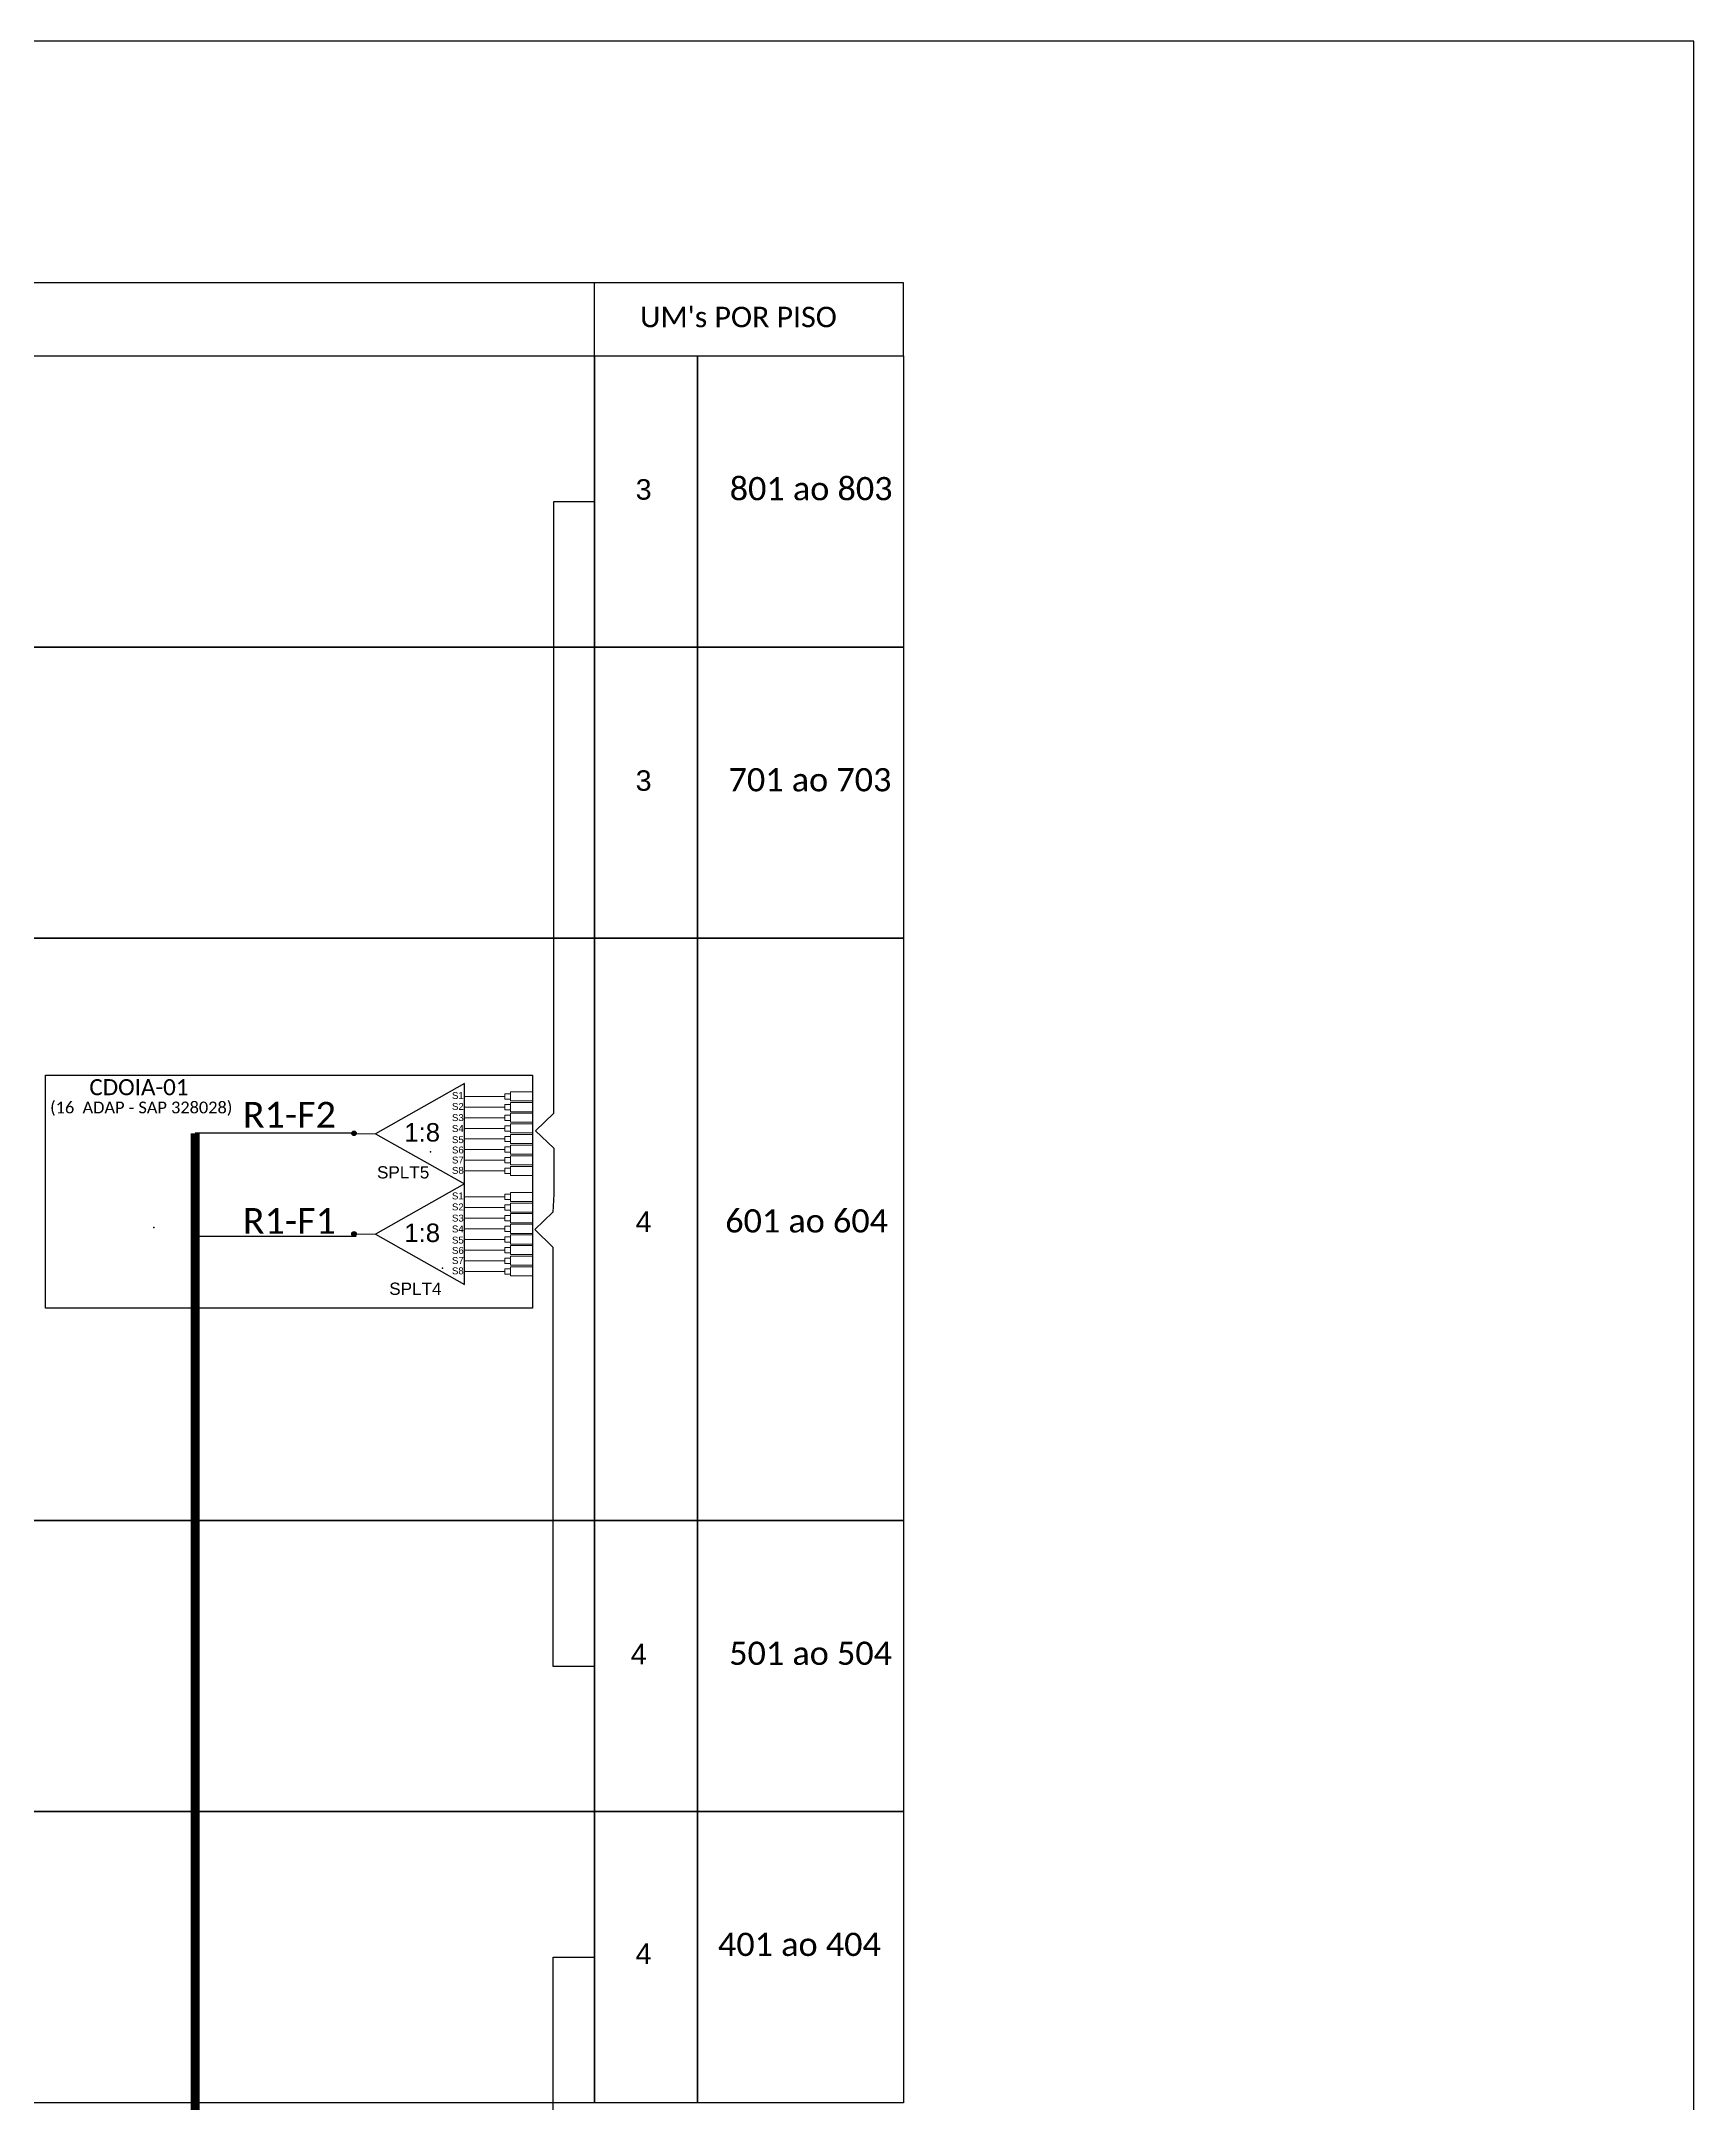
# Model space of a CAD drawing. Header units: metres. Extents: x 1 to 842, y 0 to 594.
# Drawn here: x 713.3 to 841.7, y 433.6 to 593.9 of the extents above; entities that cross this region are included whole.
import ezdxf
from ezdxf.enums import TextEntityAlignment as Align

# ---------------------------------------------------------------- set-up
doc = ezdxf.new("R2010")
doc.units = ezdxf.units.M
doc.styles.add('ARIAL', font='arial.ttf')
doc.styles.add('WMF-Calibri0', font='calibri.ttf')

# ---------------------------------------------------------------- blocks, each defined once
blk = doc.blocks.new('SPLT_1-8_SC-APC')
at = {"color": 1}
blk.add_lwpolyline([(-7.37, -2.1), (-17.04, -7.55), (-7.37, -13), (-7.37, -2.1)], dxfattribs=at)
at = {"color": 3, "lineweight": 0}
for points in [[(-2.99, -3.51), (-7.37, -3.51)], [(-2.41, -3.02), (-2.41, -4)], [(-2.41, -3.02), (0, -3.02)], [(-2.41, -4), (0, -4)], [(-2.41, -4.17), (-2.41, -5.16)], [(-2.41, -4.17), (0, -4.17)], [(-7.37, -4.66), (-2.99, -4.66)], [(-7.37, -5.82), (-2.99, -5.82)], [(-2.41, -5.16), (0, -5.16)], [(-2.41, -5.32), (-2.41, -6.31)], [(-2.41, -5.32), (0, -5.32)], [(-2.41, -6.31), (0, -6.31)], [(-2.41, -6.48), (-2.41, -7.46)], [(-2.41, -6.48), (0, -6.48)], [(-7.37, -6.97), (-2.99, -6.97)], [(-7.37, -8.12), (-2.99, -8.12)], [(-2.41, -7.46), (0, -7.46)], [(-2.41, -7.63), (-2.41, -8.62)], [(-2.41, -7.63), (0, -7.63)], [(-2.41, -8.62), (0, -8.62)], [(-2.41, -8.78), (-2.41, -9.77)], [(-2.41, -8.78), (0, -8.78)], [(-7.37, -9.28), (-2.99, -9.28)], [(-7.37, -10.43), (-2.99, -10.43)], [(-2.41, -9.77), (0, -9.77)], [(-2.41, -9.94), (-2.41, -10.92)], [(-2.41, -9.94), (0, -9.94)], [(-2.41, -10.92), (0, -10.92)], [(-2.41, -11.09), (-2.41, -12.08)], [(-2.41, -11.09), (0, -11.09)], [(-7.37, -11.58), (-2.99, -11.58)], [(-2.41, -12.08), (0, -12.08)]]:
    blk.add_lwpolyline(points, dxfattribs=at)
for points in [[(-2.99, -3.22), (-2.41, -3.22), (-2.41, -3.8), (-2.99, -3.8)], [(-2.99, -4.38), (-2.41, -4.38), (-2.41, -4.95), (-2.99, -4.95)], [(-2.99, -5.53), (-2.41, -5.53), (-2.41, -6.1), (-2.99, -6.1)], [(-2.99, -6.68), (-2.41, -6.68), (-2.41, -7.26), (-2.99, -7.26)], [(-2.99, -7.84), (-2.41, -7.84), (-2.41, -8.41), (-2.99, -8.41)], [(-2.99, -8.99), (-2.41, -8.99), (-2.41, -9.56), (-2.99, -9.56)], [(-2.99, -10.14), (-2.41, -10.14), (-2.41, -10.72), (-2.99, -10.72)], [(-2.99, -11.3), (-2.41, -11.3), (-2.41, -11.87), (-2.99, -11.87)]]:
    blk.add_lwpolyline(points, close=True, dxfattribs=at)
at = {"color": 1, "lineweight": 0}
blk.add_lwpolyline([(-17.04, -7.55), (-19.26, -7.55)], dxfattribs=at)
at = {"color": 1, "style": 'ARIAL'}
for s, height, p in [('S1', 0.75, (-8.74, -3.78)), ('S2', 0.75, (-8.74, -4.97)), ('1:8', 2, (-13.91, -8.4)), ('S3', 0.75, (-8.74, -6.18)), ('S4', 0.75, (-8.74, -7.36)), ('S5', 0.75, (-8.74, -8.57)), ('S6', 0.75, (-8.74, -9.69)), ('S7', 0.75, (-8.74, -10.78)), ('S8', 0.75, (-8.74, -11.9))]:
    blk.add_text(s, height=height, dxfattribs=at).set_placement(p)
blk = doc.blocks.new('SPLITTER_')
blk.add_point((0, 0))
at = {"style": 'ARIAL', "flags": 4}
blk.add_attdef('SPLT', (0, -3.26), '', height=1.5, dxfattribs=at)
blk = doc.blocks.new('A$C415C251F')
at = {"color": 3}
blk.add_point((0, 0), dxfattribs=at)

msp = doc.modelspace()

# ---------------------------------------------------------------- hatches: boundary and pattern name
h = msp.add_hatch(color=3)
h.dxf.hatch_style = 1
h.paths.add_polyline_path([(737.75, 509, 1), (737.4, 509, 1)])
h = msp.add_hatch(color=3)
h.dxf.hatch_style = 1
h.paths.add_polyline_path([(737.75, 501.19, 1), (737.4, 501.19, 1)])

# ---------------------------------------------------------------- linework, layer by layer
for p, q in [((780.28, 575.12), (699.46, 575.12)), ((780.28, 575.12), (756.28, 575.12)), ((756.28, 569.43), (756.28, 575.12)), ((756.28, 569.43), (756.28, 575.12)), ((780.28, 569.43), (780.28, 575.12)), ((780.28, 569.43), (780.28, 575.12)), ((744.78, 569.43), (780.28, 569.43)), ((756.28, 569.43), (780.28, 569.43)), ((744.78, 546.8), (780.28, 546.8)), ((756.28, 546.8), (780.28, 546.8)), ((744.78, 524.17), (780.28, 524.17)), ((756.28, 524.17), (780.28, 524.17)), ((744.78, 478.9), (780.28, 478.9)), ((756.28, 478.9), (780.28, 478.9))]:
    msp.add_line(p, q)
at = {"color": 7}
msp.add_lwpolyline([(0.69, -0.11), (841.69, -0.11), (841.69, 593.89), (0.69, 593.89)], close=True, dxfattribs=at)
for points in [[(544.69, 569.43), (756.28, 569.43), (756.28, 546.8), (544.69, 546.8)], [(544.69, 569.43), (756.28, 569.43), (756.28, 546.8), (544.69, 546.8)], [(544.69, 546.8), (756.28, 546.8), (756.28, 524.17), (544.69, 524.17)], [(544.69, 546.8), (756.28, 546.8), (756.28, 524.17), (544.69, 524.17)], [(544.69, 524.17), (756.28, 524.17), (756.28, 478.9), (544.69, 478.9)], [(544.69, 524.17), (756.28, 524.17), (756.28, 478.9), (544.69, 478.9)], [(544.69, 478.9), (756.28, 478.9), (756.28, 456.27), (544.69, 456.27)], [(544.69, 478.9), (756.28, 478.9), (756.28, 456.27), (544.69, 456.27)], [(544.69, 456.27), (756.28, 456.27), (756.28, 433.64), (544.69, 433.64)], [(544.69, 456.27), (756.28, 456.27), (756.28, 433.64), (544.69, 433.64)]]:
    msp.add_lwpolyline(points)
for points in [[(756.28, 569.43), (764.28, 569.43), (764.28, 546.8), (756.28, 546.8)], [(756.28, 569.43), (764.28, 569.43), (764.28, 546.8), (756.28, 546.8)], [(764.28, 569.43), (780.28, 569.43), (780.28, 546.8), (764.28, 546.8)], [(764.28, 569.43), (780.28, 569.43), (780.28, 546.8), (764.28, 546.8)], [(756.28, 546.8), (764.28, 546.8), (764.28, 524.17), (756.28, 524.17)], [(756.28, 546.8), (764.28, 546.8), (764.28, 524.17), (756.28, 524.17)], [(764.28, 546.8), (780.28, 546.8), (780.28, 524.17), (764.28, 524.17)], [(764.28, 546.8), (780.28, 546.8), (780.28, 524.17), (764.28, 524.17)], [(756.28, 524.17), (764.28, 524.17), (764.28, 478.9), (756.28, 478.9)], [(756.28, 524.17), (764.28, 524.17), (764.28, 478.9), (756.28, 478.9)], [(764.28, 524.17), (780.28, 524.17), (780.28, 478.9), (764.28, 478.9)], [(764.28, 524.17), (780.28, 524.17), (780.28, 478.9), (764.28, 478.9)], [(756.28, 478.9), (764.28, 478.9), (764.28, 456.27), (756.28, 456.27)], [(756.28, 478.9), (764.28, 478.9), (764.28, 456.27), (756.28, 456.27)], [(764.28, 478.9), (780.28, 478.9), (780.28, 456.27), (764.28, 456.27)], [(764.28, 478.9), (780.28, 478.9), (780.28, 456.27), (764.28, 456.27)], [(756.28, 456.27), (764.28, 456.27), (764.28, 433.64), (756.28, 433.64)], [(756.28, 456.27), (764.28, 456.27), (764.28, 433.64), (756.28, 433.64)], [(764.28, 456.27), (780.28, 456.27), (780.28, 433.64), (764.28, 433.64)], [(764.28, 456.27), (780.28, 456.27), (780.28, 433.64), (764.28, 433.64)]]:
    msp.add_lwpolyline(points, close=True)
at = {"color": 3}
for points in [[(753.11, 510.56), (753.11, 558.12), (756.28, 558.12)], [(753.11, 510.56), (751.7, 509.2), (753.11, 507.85), (753.11, 504.27)], [(753.11, 504.27), (753.04, 502.87)], [(753.04, 502.87), (751.63, 501.52), (753.04, 500.16), (753.04, 496.59)], [(753.04, 496.59), (753.04, 467.59), (756.28, 467.59)], [(753.06, 422.32), (753.06, 444.95), (756.28, 444.95)]]:
    msp.add_lwpolyline(points, dxfattribs=at)
at = {"color": 1}
msp.add_lwpolyline([(751.46, 495.41), (713.6, 495.41), (713.6, 513.51), (751.46, 513.51)], close=True, dxfattribs=at)
at = {"color": 5, "const_width": 0.7}
msp.add_lwpolyline([(725.25, 373.26), (725.25, 509)], dxfattribs=at)
at = {"color": 5}
for points in [[(737.58, 509), (725.25, 509)], [(737.75, 500.98), (725.25, 500.98)]]:
    msp.add_lwpolyline(points, dxfattribs=at)
at = {"color": 3}
for centre in [(737.58, 509), (737.58, 501.19)]:
    msp.add_circle(centre, 0.173, dxfattribs=at)

# ---------------------------------------------------------------- block references
for name, p, xscale, yscale, zscale in [('SPLT_1-8_SC-APC', (751.46, 514.38), 0.7168896001907529, 0.7168896001907529, 0.7168896001907529), ('SPLT_1-8_SC-APC', (751.46, 506.57), 0.7168896001907529, 0.7168896001907529, 0.7168896001907529), ('A$C415C251F', (722.02, 501.67), 0.9373490124018791, 0.9373490124017992, 0.9373490124017979)]:
    msp.add_blockref(name, p, dxfattribs=dict(at, xscale=xscale, yscale=yscale, zscale=zscale))
ref = msp.add_blockref('SPLITTER_', (743.52, 507.56), dxfattribs=dict(xscale=-0.6345364331830139, yscale=0.6345364331830139, zscale=0.6345364331830139))
ref.add_attrib('SPLT', 'SPLT5', (739.37, 505.49), dxfattribs={"height": 0.952, "style": 'ARIAL'})
ref = msp.add_blockref('SPLITTER_', (744.47, 498.51), dxfattribs=dict(xscale=-0.6345364331830139, yscale=0.6345364331830139, zscale=0.6345364331830139))
ref.add_attrib('SPLT', 'SPLT4', (740.32, 496.44), dxfattribs={"height": 0.952, "style": 'ARIAL'})

# ---------------------------------------------------------------- texts
at = {"color": 0, "style": 'WMF-Calibri0'}
msp.add_text("UM's POR PISO", height=1.5898, dxfattribs=at).set_placement((759.81, 571.66))
msp.add_text("UM's POR PISO", height=1.5898, dxfattribs=at).set_placement((759.81, 571.66))
at = {"style": 'WMF-Calibri0'}
for s, p in [('801 ao 803', (766.78, 558.21)), ('701 ao 703', (766.69, 535.58)), ('601 ao 604', (766.43, 501.29)), ('501 ao 504', (766.74, 467.68)), ('401 ao 404', (765.87, 445.05))]:
    msp.add_text(s, height=1.804, dxfattribs=at).set_placement(p)
at = {"color": 1, "style": 'WMF-Calibri0'}
msp.add_text('CDOIA-01', height=1.248, dxfattribs=at).set_placement((717.02, 511.96))
msp.add_text('(16  ADAP - SAP 328028)', height=0.9139, dxfattribs=at).set_placement((721.05, 510.55), align=Align.CENTER)
at = {"color": 5, "style": 'WMF-Calibri0'}
for s, p in [('R1-F2', (728.94, 509.44)), ('R1-F1', (728.94, 501.19))]:
    msp.add_text(s, height=2, dxfattribs=at).set_placement(p)
at = {"style": 'ARIAL', "flags": 12}
for tag, p in [('3', (760.09, 559.05)), ('3', (760.09, 536.42)), ('4', (760.09, 502.13)), ('4', (759.71, 468.52)), ('4', (760.09, 445.23))]:
    msp.add_attdef(tag, text='XX', height=1.59, dxfattribs=at).set_placement(p, align=Align.MIDDLE_CENTER)

doc.saveas('drawing.dxf')
